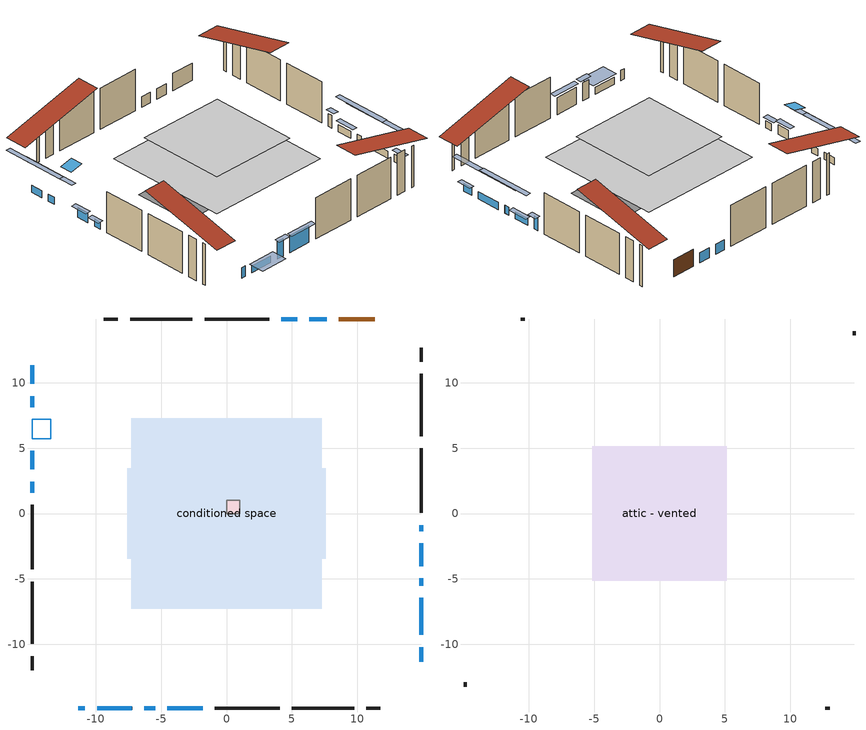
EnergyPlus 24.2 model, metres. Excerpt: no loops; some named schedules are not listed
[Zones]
conditioned space
 floor outside (Floor1 construction): -0.89,-0.89 -0.89,0.89 0.89,0.89 0.89,-0.89 z0
 floor adiabatic (AdiabaticFloorConstruction): -7.3,-7.3 -7.3,7.3 7.3,7.3 7.3,-7.3 z2.44
 floor foundation (Slab1 construction): -7.58,-3.47 -7.58,3.47 7.58,3.47 7.58,-3.47 z0
 wall outside (AdiabaticWallConstruction 1): 11.33,14.88 8.58,14.88 z0:2.03
 wall outside (AdiabaticWallConstruction): 14.88,-11.33 14.88,-10.22 / 14.88,-5.51 14.88,-4.95 z0:0.92; -11.33,-14.88 -10.82,-14.88 / 7.66,14.88 6.32,14.88 / 5.39,14.88 4.2,14.88 z0:1.22; 14.88,-9.29 14.88,-6.44 / -9.9,-14.88 -7.23,-14.88 / -14.88,11.33 -14.88,9.91 / -14.88,8.98 -14.88,8.14 / 14.88,-4.03 14.88,-2.27 / -14.88,2.44 -14.88,1.6 z0:0.84; 14.88,-1.35 14.88,-0.89 z0:1.53; -6.3,-14.88 -5.46,-14.88 z0:2.13; -4.53,-14.88 -1.81,-14.88 z0:2.03; -14.88,4.79 -14.88,3.37 z0:1.14
 wall outside (Wall1 construction): 3.28,14.88 -1.68,14.88 / -0.88,-14.88 4.07,-14.88 / -14.88,0.67 -14.88,-4.28 / 14.88,0.04 14.88,4.99 z0:4.88
 wall outside (Wall2 construction): -2.61,14.88 -7.38,14.88 / 5,-14.88 9.77,-14.88 / -14.88,-5.21 -14.88,-9.98 / 14.88,5.92 14.88,10.69 z0:4.88
 wall outside (Wall3 construction): -8.3,14.88 -9.37,14.88 / 10.7,-14.88 11.76,-14.88 / -14.88,-10.91 -14.88,-11.98 / 14.88,11.62 14.88,12.69 z0:4.88
 window (WindowConstruction): 14.88,-11.33 14.88,-10.22 z0:0.91
 window (WindowConstruction 13): -11.33,-14.88 -10.82,-14.88 z0:1.22
 window (WindowConstruction 14): 7.66,14.88 6.32,14.88 z0:1.22
 window (WindowConstruction 8): 14.88,-9.29 14.88,-6.44 z0:0.84
 window (WindowConstruction 9): 14.88,-5.51 14.88,-4.96 z0:0.91
 window (WindowConstruction 10): -9.9,-14.88 -7.23,-14.88 z0:0.84
 window (WindowConstruction 11): -14.88,11.33 -14.88,9.91 z0:0.84
 window (WindowConstruction 12): -14.88,8.98 -14.88,8.14 z0:0.84
 window (WindowConstruction 1): 14.88,-4.03 14.88,-2.27 z0:0.84
 window (WindowConstruction 2): 14.88,-1.35 14.88,-0.89 z0:1.52
 window (WindowConstruction 3): 5.39,14.88 4.21,14.88 z0:1.22
 window (WindowConstruction 4): -6.3,-14.88 -5.46,-14.88 z0:2.13
 window (WindowConstruction 5): -4.53,-14.88 -1.81,-14.88 z0:2.03
 window (WindowConstruction 6): -14.88,4.79 -14.88,3.37 z0:1.14
 window (WindowConstruction 7): -14.88,2.44 -14.88,1.6 z0:0.84
 door (Door): 11.33,14.88 8.58,14.88 z0:2.03
 ceiling adiabatic (AdiabaticFloorConstruction): 7.3,-7.3 7.3,7.3 -7.3,7.3 -7.3,-7.3 z2.44
 roof outside (AdiabaticRoofConstruction): -14.88,5.72,4.88 -13.43,5.72,5.24 -13.43,7.21,5.24 -14.88,7.21,4.88
 skylight (SkylightConstruction): -14.88,5.72,4.88 -13.43,5.72,5.24 -13.43,7.21,5.24 -14.88,7.21,4.88
furnace airloop ret air zone
 floor adiabatic (AdiabaticConst): 0,0 0,1 1,1 1,0 z0
 wall adiabatic (AdiabaticConst): 0,1 0,0 1,0 1,1 0,1 z0:1
 ceiling adiabatic (AdiabaticConst): 1,0 1,1 0,1 0,0 z1
attic - vented
 floor to conditioned space (Floor2 construction Reversed): -5.15,-5.15 -5.15,5.15 5.15,5.15 5.15,-5.15 z4.88
 wall outside (Wall4 construction): -10.3,14.88 -10.63,14.88 / 12.69,-14.88 13.02,-14.88 / -14.88,-12.9 -14.88,-13.23 / 14.88,13.62 14.88,13.95 z0:4.88
 roof outside (Roof1 construction): 12.26,14.88,4.88 12.26,4.73,7.41 14.88,4.73,7.41 14.88,14.88,4.88; -12.26,-14.88,4.88 -12.26,-4.73,7.41 -14.88,-4.73,7.41 -14.88,-14.88,4.88; -14.88,12.26,4.88 -4.73,12.26,7.41 -4.73,14.88,7.41 -14.88,14.88,4.88; 14.88,-12.26,4.88 4.73,-12.26,7.41 4.73,-14.88,7.41 14.88,-14.88,4.88
shading: 14.88,-9.92 14.88,-11.63 15.49,-11.63 15.49,-9.92 z1.21; 14.88,-3.39 14.88,-12.34 15.49,-12.34 15.49,-3.39 z3.89; 14.88,-1.9 14.88,-8.56 15.49,-8.56 15.49,-1.9 z3.97; -6.93,-14.88 -10.19,-14.88 -10.19,-16.71 -6.93,-16.71 z1.14; -14.88,6.86 -14.88,14.38 -15.49,14.38 -15.49,6.86 z3.89; -14.88,5.09 -14.88,12.03 -15.49,12.03 -15.49,5.09 z3.89; 14.88,-1.98 14.88,-4.33 15.49,-4.33 15.49,-1.98 z1.14; 14.88,-0.59 14.88,-1.64 15.49,-1.64 15.49,-0.59 z1.82; -5.16,-14.88 -6.6,-14.88 -6.6,-15.49 -5.16,-15.49 z2.43; -1.52,-14.88 -4.83,-14.88 -4.83,-15.49 -1.52,-15.49 z2.33; -14.88,3.07 -14.88,5.09 -15.49,5.09 -15.49,3.07 z1.44; -14.88,1.3 -14.88,2.74 -15.49,2.74 -15.49,1.3 z1.14
[Building]
Building 1: Terrain=Suburbs
[Site:Location]
Vancouver Intl AP_BC: Latitude {deg}=49.19; Longitude {deg}=-123.18; Time Zone {hr}=-8; Elevation {m}=4; Keep Site Location Information=Yes
[Site:GroundTemperature:Shallow]
8.06451, 6.96315, 6.87495, 7.3976, 9.49575, 11.5841, 13.3946, 14.5416, 14.639, 13.7062, 11.9418, 9.91751
[Site:WaterMainsTemperature]
Calculation Method=Schedule; Temperature Schedule=mains temperature schedule
[Material] Roughness=Rough; Thermal Absorptance=0.9
Name | Thickness {m} | Conductivity {W/m-K} | Density {kg/m3} | Specific Heat {J/kg-K} | Solar Absorptance | Visible Absorptance
asphalt or fiberglass shingles | 0.00635 | 0.162714 | 1121.4 | 1465.45 | 0.4 | 0.4
asphalt or fiberglass shingles 1 | 0.00635 | 0.162714 | 1121.4 | 1465.45 | 0.7 | 0.7
ceiling loosefill ins | 0.254 | 0.0480833 | 16.02 | 1046.75 | 0.7 | 0.7
ceiling stud and cavity | 0.1397 | 0.164599 | 65.682 | 1177.47 | 0.7 | 0.7
concrete 4.0 in. | 0.1016 | 1.803125 | 2242.8 | 837.4 | 0.7 | 0.7
door material | 0.04445 | 0.0451087 | 512.64 | 1214.23 | 0.7 | 0.7
floor covering | 0.0127 | 0.0433444 | 54.468 | 1339.84 | 0.6 | 0.6
floor rigid ins | 0.051816 | 0.029427 | 32.04 | 1214.23 | 0.7 | 0.7
floor rigid ins 1; roof rigid ins; wall rigid ins | 0.512978 | 0.029427 | 32.04 | 1214.23 | 0.7 | 0.7
floor stud and cavity | 0.1397 | 0.477371 | 92.3553 | 1139.71 | 0.7 | 0.7
floor stud and cavity 1 | 0.1397 | 1.75129 | 37.0049 | 1207.88 | 0.7 | 0.7
furniture material conditioned space 1 | 0.1524 | 0.115458 | 640.8 | 1214.23 | 0.6 | 0.6
gypsum board | 0.0127 | 0.160291 | 801 | 837.4 | 0.6 | 0.6
interior vertical ins | 0.025908 | 0.029427 | 32.04 | 1214.23 | 0.7 | 0.7
osb sheathing 0.5 in. | 0.0127 | 0.115458 | 512.64 | 1214.23 | 0.7 | 0.7
osb sheathing 0.75 in. | 0.01905 | 0.115458 | 512.64 | 1214.23 | 0.7 | 0.7
roof stud and cavity | 0.18415 | 1.78684 | 37.0049 | 1207.88 | 0.6 | 0.6
slab rigid ins | 0.00353385 | 0.029427 | 32.04 | 1214.23 | 0.7 | 0.7
wall stud and cavity | 0.1397 | 0.100683 | 139.0536 | 1170.24 | 0.7 | 0.7
wall stud and cavity 1 | 0.1397 | 0.100049 | 139.0536 | 1170.24 | 0.7 | 0.7
wall stud and cavity 2 | 0.1397 | 0.114817 | 139.0536 | 1170.24 | 0.7 | 0.7
wall stud and cavity 3 | 0.0889 | 6.9971 | 50.32683 | 1063.81 | 0.6 | 0.6
wall stud and cavity 4 | 0.0889 | 0.380278 | 52.3479 | 1209.89 | 0.7 | 0.7
wall stud and cavity 5 | 0.0889 | 0.391764 | 83.0341 | 1211.67 | 0.7 | 0.7
wood siding | 0.0254 | 0.102417 | 544.68 | 1172.36 | 0.4 | 0.4
wood siding 1 | 0.00254 | 0.102417 | 544.68 | 1172.36 | 0.4 | 0.4
wood siding 2; wood siding 3 | 0.0254 | 0.102417 | 544.68 | 1172.36 | 0.7 | 0.7
[Material:NoMass]
Adiabatic: Roughness=Rough; Thermal Resistance {m2-K/W}=176.1; Thermal Absorptance=0.9; Solar Absorptance=0.7; Visible Absorptance=0.7
[WindowMaterial:SimpleGlazingSystem]
Name | U-Factor {W/m2-K} | Solar Heat Gain Coefficient
SkylightMaterial | 1.49151 | 0.2328
WindowMaterial | 3.04227 | 0.45
WindowMaterial 1 | 2.975272 | 0.57
WindowMaterial 10 | 3.01842 | 0.54
WindowMaterial 11 | 4.78201 | 0.61
WindowMaterial 12 | 3.64584 | 0.7
WindowMaterial 2 | 2.99458 | 0.6
WindowMaterial 3 | 2.97584 | 0.56
WindowMaterial 4 | 2.96448 | 0.58
WindowMaterial 5 | 2.946882 | 0.62
WindowMaterial 6 | 3.03943 | 0.52
WindowMaterial 7 | 3.12801 | 0.41
WindowMaterial 8 | 3.06271 | 0.48
WindowMaterial 9 | 3.13653 | 0.36
[Construction]
AdiabaticConst: Adiabatic
AdiabaticFloorConstruction: floor stud and cavity 1, floor rigid ins 1, osb sheathing 0.75 in., floor covering
AdiabaticRoofConstruction: asphalt or fiberglass shingles 1, roof rigid ins, osb sheathing 0.75 in., roof stud and cavity
AdiabaticWallConstruction: wood siding 2, wall rigid ins, wall stud and cavity 4, gypsum board
AdiabaticWallConstruction 1: wood siding 3, wall rigid ins, wall stud and cavity 4, gypsum board
Door: door material
Floor1 construction: floor stud and cavity, floor rigid ins, osb sheathing 0.75 in., floor covering
Floor2 construction Reversed: gypsum board, ceiling stud and cavity, ceiling loosefill ins
furniture construction conditioned space 1: furniture material conditioned space 1
PartitionWallConstruction: gypsum board, wall stud and cavity 5, gypsum board
Roof1 construction: asphalt or fiberglass shingles
SkylightConstruction: SkylightMaterial
Slab1 construction: slab rigid ins, concrete 4.0 in.
Wall1 construction: wood siding, osb sheathing 0.5 in., wall stud and cavity, gypsum board
Wall2 construction: wood siding, osb sheathing 0.5 in., wall stud and cavity 1, gypsum board
Wall3 construction: wood siding, osb sheathing 0.5 in., wall stud and cavity 2, gypsum board
Wall4 construction: wood siding 1, wall stud and cavity 3
WindowConstruction: WindowMaterial
WindowConstruction 1: WindowMaterial 1
WindowConstruction 10: WindowMaterial 10
WindowConstruction 11; WindowConstruction 8: WindowMaterial 8
WindowConstruction 12; WindowConstruction 7: WindowMaterial 7
WindowConstruction 13: WindowMaterial 11
WindowConstruction 14: WindowMaterial 12
WindowConstruction 2: WindowMaterial 2
WindowConstruction 3: WindowMaterial 3
WindowConstruction 4: WindowMaterial 4
WindowConstruction 5: WindowMaterial 5
WindowConstruction 6: WindowMaterial 6
WindowConstruction 9: WindowMaterial 9
[Zone] Multiplier=1
Name | Volume {m3} | Part of Total Floor Area
attic - vented | 45.5456 | Yes
conditioned space | 553.1 | Yes
furnace airloop ret air zone | 1 | No
[Space]
Name | Zone | Volume {m3} | Space Type
attic - vented 1 | attic - vented | 45.5456
conditioned space 1 | conditioned space | 553.1
furnace airloop ret air space | furnace airloop ret air zone |  | Plenum Space Type
[OtherEquipment] Design Level Calculation Method=EquipmentLevel
Name | Fuel Type | Zone or ZoneList or Space or SpaceList | Schedule | Design Level {W} | Fraction Latent | Fraction Radiant | Fraction Lost
furnace airloop_0 RetCondToDZ; furnace airloop_0 SupCondToDZ; furnace airloop_0 SupSensLkToDZ | None | attic - vented 1 | Always On Discrete | 0 | 0 | 0 | 0
furnace airloop_0 SupLatLkToDZ | None | attic - vented 1 | Always On Discrete | 0 | 1 | 0 | 0
clothes dryer 1 | Electricity | conditioned space 1 | clothes dryer schedule | 0 | 0.015 | 0.081 | 0.85
cooking range 1 | Electricity | conditioned space 1 | cooking range schedule | 0 | 0.08 | 0.432 | 0.2
furnace airloop_0 SupCondToLv; furnace airloop_0 SupSensLkToCond; mech vent house fan sensible load | None | conditioned space 1 | Always On Discrete | 0 | 0 | 0 | 0
furnace airloop_0 SupLatLkToCond; mech vent house fan latent load | None | conditioned space 1 | Always On Discrete | 0 | 1 | 0 | 0
general water use latent | None | conditioned space 1 | general water use schedule | 62.594 | 1 | 0 | 0
general water use sensible | None | conditioned space 1 | general water use schedule | -61.6891 | 0 | 0.6 | 0
water heater energy adjustment1 | Electricity | conditioned space 1 | Always On Discrete | 0.01 | 0 | 0 | 1
furnace airloop_0 RetCondToRP; furnace airloop_0 RetSensLkToRP | None | furnace airloop ret air space | Always On Discrete | 0 | 0 | 0 | 0
furnace airloop_0 RetLatLkToRP | None | furnace airloop ret air space | Always On Discrete | 0 | 1 | 0 | 0
[ZoneInfiltration:DesignFlowRate] Schedule=Always On Discrete; Design Flow Rate Calculation Method=Flow/Zone; Design Flow Rate {m3/s}=0
Name | Zone or ZoneList or Space or SpaceList
attic_vented 1 duct leakage imbalance infil flow | attic - vented 1
infil flow; natural vent flow; whole house fan flow | conditioned space 1
[ZoneInfiltration:EffectiveLeakageArea]
infil attic - vented 1: Zone or Space=attic - vented 1; Schedule=Always On Discrete; Effective Air Leakage Area {cm2}=4388.29; Stack Coefficient=0.000515514; Wind Coefficient=1.53405e-05
[ZoneMixing] Schedule=Always On Continuous; Design Flow Rate Calculation Method=Flow/Zone; Design Flow Rate {m3/s}=0
Name | Zone or Space | Source Zone or Space
furnace airloop_0 ZoneMixCondToDZ mix; whole house fan mix | attic - vented | conditioned space
furnace airloop_0 ZoneMixDZToCond mix | conditioned space | attic - vented
[SurfaceProperty:ExposedFoundationPerimeter]
Slab1: Exposed Perimeter Calculation Method=TotalExposedPerimeter; Total Exposed Perimeter {m}=44.196
[InternalMass] Zone or ZoneList=conditioned space; Space or SpaceList=conditioned space 1
Name | Construction | Surface Area {m2}
furniture mass conditioned space 1 | furniture construction conditioned space 1 | 128.672
partition wall mass | PartitionWallConstruction | 321.68
[Lights]
interior lighting: Zone or ZoneList or Space or SpaceList=conditioned space 1; Schedule=interior lighting schedule; Design Level Calculation Method=LightingLevel; Lighting Level {W}=343.2; Return Air Fraction=0; Fraction Radiant=0.6; Fraction Visible=0.2; Fraction Replaceable=1
[People]
occupants: Zone or ZoneList or Space or SpaceList=conditioned space 1; Number of People Schedule=occupants schedule; Number of People Calculation Method=People; Number of People=3; Fraction Radiant=0.314171; Sensible Heat Fraction=0.56303; Activity Level Schedule=occupants activity schedule; Carbon Dioxide Generation Rate {m3/s-W}=0; Enable ASHRAE 55 Comfort Warnings=No; Mean Radiant Temperature Calculation Type=EnclosureAveraged
[ElectricEquipment] Zone or ZoneList or Space or SpaceList=conditioned space 1; Design Level Calculation Method=EquipmentLevel
Name | Schedule | Design Level {W} | Fraction Latent | Fraction Radiant | Fraction Lost
clothes dryer | clothes dryer schedule | 140.772 | 0.015 | 0.081 | 0.85
clothes washer | clothes washer schedule | 32.1985 | 0.03 | 0.162 | 0.7
cooking range | cooking range schedule | 215.147 | 0.08 | 0.432 | 0.2
dishwasher | dishwasher schedule | 66.8632 | 0.3 | 0.18 | 0.4
fridge | fridge schedule | 72.9452 | 0 | 0.6 | 0
mech vent house fan | mech vent house fan schedule | 0 | 0 | 0 | 1
mech vent house fan cfis | mech vent house fan cfis schedule | 0 | 0 | 0 | 0
misc plug loads | misc plug loads schedule | 494.7 | 0.045 | 0.513 | 0.1
whole house fan | Always On Discrete | 0 | 0 | 0 | 1
[SpaceList]
Plenum Space Type: furnace airloop ret air space
[AvailabilityManager:Scheduled]
furnace airloop Availability Manager: Schedule=Always On Discrete
[AirLoopHVAC:ReturnPlenum]
Air Loop HVAC Return Plenum 1: Zone=furnace airloop ret air zone
[Foundation:Kiva]
Foundation Kiva 1: Initial Indoor Air Temperature {C}=18; Interior Vertical Insulation Material=interior vertical ins; Interior Vertical Insulation Depth {m}=0.1016; Wall Height Above Grade {m}=0.1016; Wall Depth Below Slab {m}=0.2032
[Foundation:Kiva:Settings]
Soil Conductivity {W/m-K}=0.849921; Soil Density {kg/m3}=1842.3; Soil Specific Heat {J/kg-K}=418.7; Ground Solar Absorptivity=0.9; Ground Thermal Absorptivity=0.9; Ground Surface Roughness {m}=0.03; Far-Field Width {m}=40; Deep-Ground Boundary Condition=ZeroFlux; Deep-Ground Depth {m}=40; Minimum Cell Dimension {m}=0.2; Maximum Cell Growth Coefficient=3; Simulation Timestep=Timestep
[Exterior:Lights]
exterior lighting: Schedule=exterior lighting schedule; Design Level {W}=75.6
[EnergyManagementSystem:GlobalVariable]
furnace_airloop_0_DuctImbalLkExhFanEquivCond
furnace_airloop_0_DuctImbalLkExhFanEquivDZ
furnace_airloop_0_DuctImbalLkSupFanEquivCond
furnace_airloop_0_DuctImbalLkSupFanEquivDZ
furnace_airloop_0_DZ_T
furnace_airloop_0_DZ_W
furnace_airloop_0_RetCondToDZ
furnace_airloop_0_RetCondToRP
furnace_airloop_0_RetLatLkToRP
furnace_airloop_0_RetSensLkToRP
furnace_airloop_0_SupCondToDZ
furnace_airloop_0_SupCondToLv
furnace_airloop_0_SupLatLkToCond
furnace_airloop_0_SupLatLkToDZ
furnace_airloop_0_SupSensLkToCond
furnace_airloop_0_SupSensLkToDZ
furnace_airloop_0_ZoneMixCondToDZ
furnace_airloop_0_ZoneMixDZToCond
furnace_airloop_AH_MFR
furnace_airloop_AH_Tout
furnace_airloop_AH_VFR
furnace_airloop_AH_Wout
furnace_airloop_Fan_RTF
furnace_airloop_RA_T
furnace_airloop_Ra_W
infil_program_Qfan
infil_program_Qinf
natural_vent_program_Qnv
natural_vent_program_Qwhf
[EnergyManagementSystem:Sensor]
Name | Output:Variable or Output:Meter Index Key | Output:Variable or Output:Meter
airflow_gain | infil flow | Infiltration Sensible Heat Gain Energy
airflow_gain_1 | natural vent flow | Infiltration Sensible Heat Gain Energy
airflow_gain_2 | whole house fan flow | Infiltration Sensible Heat Gain Energy
airflow_loss | infil flow | Infiltration Sensible Heat Loss Energy
airflow_loss_1 | natural vent flow | Infiltration Sensible Heat Loss Energy
airflow_loss_2 | whole house fan flow | Infiltration Sensible Heat Loss Energy
clg_load_cond |  | Cooling:EnergyTransfer:Zone:CONDITIONED SPACE
clg_load_duct |  | Cooling:EnergyTransfer:Zone:FURNACE AIRLOOP RET AIR ZONE
clg_sp_s; clg_sp_s_1 | cooling setpoint | Schedule Value
clothes_dryer_exhaust_0_sch_s | clothes dryer exhaust 0 schedule | Schedule Value
cool_season | cooling season schedule | Schedule Value
ducts_conv | furnace airloop_0 RetCondToRP | Other Equipment Convective Heating Energy
ducts_conv_1 | furnace airloop_0 RetLatLkToRP | Other Equipment Convective Heating Energy
ducts_conv_2 | furnace airloop_0 RetSensLkToRP | Other Equipment Convective Heating Energy
ducts_conv_3 | furnace airloop_0 SupCondToLv | Other Equipment Convective Heating Energy
ducts_conv_4 | furnace airloop_0 SupLatLkToCond | Other Equipment Convective Heating Energy
ducts_conv_5 | furnace airloop_0 SupSensLkToCond | Other Equipment Convective Heating Energy
ducts_rad | furnace airloop_0 RetCondToRP | Other Equipment Radiant Heating Energy
ducts_rad_1 | furnace airloop_0 RetLatLkToRP | Other Equipment Radiant Heating Energy
ducts_rad_2 | furnace airloop_0 RetSensLkToRP | Other Equipment Radiant Heating Energy
ducts_rad_3 | furnace airloop_0 SupCondToLv | Other Equipment Radiant Heating Energy
ducts_rad_4 | furnace airloop_0 SupLatLkToCond | Other Equipment Radiant Heating Energy
ducts_rad_5 | furnace airloop_0 SupSensLkToCond | Other Equipment Radiant Heating Energy
furnace_airloop_0_DZ_T_s | attic - vented | Zone Air Temperature
furnace_airloop_0_DZ_W_s | attic - vented | Zone Mean Air Humidity Ratio
furnace_airloop_AH_MFR_s | Node 5 | System Node Mass Flow Rate
furnace_airloop_AH_Tout_s | Node 5 | System Node Temperature
furnace_airloop_AH_VFR_s | Node 5 | System Node Current Density Volume Flow Rate
furnace_airloop_AH_Wout_s | Node 5 | System Node Humidity Ratio
furnace_airloop_RA_T_s | Node 8 | System Node Temperature
furnace_airloop_Ra_W_s | Node 8 | System Node Humidity Ratio
htg_load_cond |  | Heating:EnergyTransfer:Zone:CONDITIONED SPACE
htg_load_duct |  | Heating:EnergyTransfer:Zone:FURNACE AIRLOOP RET AIR ZONE
htg_sp_s; htg_sp_s_1 | heating setpoint | Schedule Value
ig_ee_conv | clothes dryer | Electric Equipment Convective Heating Energy
ig_ee_conv_2 | cooking range | Electric Equipment Convective Heating Energy
ig_ee_conv_4 | fridge | Electric Equipment Convective Heating Energy
ig_ee_conv_5 | misc plug loads | Electric Equipment Convective Heating Energy
ig_ee_conv_6 | whole house fan | Electric Equipment Convective Heating Energy
ig_ee_rad | clothes dryer | Electric Equipment Radiant Heating Energy
ig_ee_rad_2 | cooking range | Electric Equipment Radiant Heating Energy
ig_ee_rad_4 | fridge | Electric Equipment Radiant Heating Energy
ig_ee_rad_5 | misc plug loads | Electric Equipment Radiant Heating Energy
ig_ee_rad_6 | whole house fan | Electric Equipment Radiant Heating Energy
ig_lgt_conv | interior lighting | Lights Convective Heating Energy
ig_lgt_rad | interior lighting | Lights Radiant Heating Energy
ig_lgt_vis | interior lighting | Lights Visible Radiation Heating Energy
ig_oe_conv | clothes dryer 1 | Other Equipment Convective Heating Energy
ig_oe_conv_1 | cooking range 1 | Other Equipment Convective Heating Energy
ig_oe_conv_2 | general water use latent | Other Equipment Convective Heating Energy
ig_oe_conv_3 | general water use sensible | Other Equipment Convective Heating Energy
ig_oe_conv_4 | water heater energy adjustment1 | Other Equipment Convective Heating Energy
ig_oe_rad | clothes dryer 1 | Other Equipment Radiant Heating Energy
ig_oe_rad_1 | cooking range 1 | Other Equipment Radiant Heating Energy
ig_oe_rad_2 | general water use latent | Other Equipment Radiant Heating Energy
ig_oe_rad_3 | general water use sensible | Other Equipment Radiant Heating Energy
ig_oe_rad_4 | water heater energy adjustment1 | Other Equipment Radiant Heating Energy
ig_ppl_conv | occupants | People Convective Heating Energy
ig_ppl_rad | occupants | People Radiant Heating Energy
im_conv | furniture mass conditioned space 1 | Surface Inside Face Convection Heat Gain Energy
im_conv_1 | partition wall mass | Surface Inside Face Convection Heat Gain Energy
im_ig | furniture mass conditioned space 1 | Surface Inside Face Internal Gains Radiation Heat Gain Energy
im_ig_1 | partition wall mass | Surface Inside Face Internal Gains Radiation Heat Gain Energy
im_lgt | furniture mass conditioned space 1 | Surface Inside Face Lights Radiation Heat Gain Energy
im_lgt_1 | partition wall mass | Surface Inside Face Lights Radiation Heat Gain Energy
im_sol | furniture mass conditioned space 1 | Surface Inside Face Solar Radiation Heat Gain Energy
im_sol_1 | partition wall mass | Surface Inside Face Solar Radiation Heat Gain Energy
im_surf | furniture mass conditioned space 1 | Surface Inside Face Net Surface Thermal Radiation Heat Gain Energy
im_surf_1 | partition wall mass | Surface Inside Face Net Surface Thermal Radiation Heat Gain Energy
mv_conv | mech vent house fan | Electric Equipment Convective Heating Energy
mv_conv_1 | mech vent house fan cfis | Electric Equipment Convective Heating Energy
mv_conv_2 | mech vent house fan latent load | Other Equipment Convective Heating Energy
mv_conv_3 | mech vent house fan sensible load | Other Equipment Convective Heating Energy
mv_rad | mech vent house fan | Electric Equipment Radiant Heating Energy
mv_rad_1 | mech vent house fan cfis | Electric Equipment Radiant Heating Energy
mv_rad_2 | mech vent house fan latent load | Other Equipment Radiant Heating Energy
mv_rad_3 | mech vent house fan sensible load | Other Equipment Radiant Heating Energy
natural_vent_s | natural vent schedule | Schedule Value
out_pb_s |  | Site Outdoor Air Barometric Pressure
out_wt_s |  | Site Outdoor Air Humidity Ratio
site_vw_s |  | Site Wind Speed
ss_back_out | Window1 | Surface Window Shortwave from Zone Back Out Window Heat Transfer Rate
ss_back_out_1 | Window10 | Surface Window Shortwave from Zone Back Out Window Heat Transfer Rate
ss_back_out_10 | Window4 | Surface Window Shortwave from Zone Back Out Window Heat Transfer Rate
ss_back_out_11 | Window5 | Surface Window Shortwave from Zone Back Out Window Heat Transfer Rate
ss_back_out_12 | Window6 | Surface Window Shortwave from Zone Back Out Window Heat Transfer Rate
ss_back_out_13 | Window7 | Surface Window Shortwave from Zone Back Out Window Heat Transfer Rate
ss_back_out_14 | Window8 | Surface Window Shortwave from Zone Back Out Window Heat Transfer Rate
ss_back_out_15 | Window9 | Surface Window Shortwave from Zone Back Out Window Heat Transfer Rate
ss_back_out_2 | Window11 | Surface Window Shortwave from Zone Back Out Window Heat Transfer Rate
ss_back_out_3 | Window12 | Surface Window Shortwave from Zone Back Out Window Heat Transfer Rate
ss_back_out_4 | Window14 | Surface Window Shortwave from Zone Back Out Window Heat Transfer Rate
ss_back_out_5 | Window15 | Surface Window Shortwave from Zone Back Out Window Heat Transfer Rate
ss_back_out_6 | Window16 | Surface Window Shortwave from Zone Back Out Window Heat Transfer Rate
ss_back_out_7 | Window17 | Surface Window Shortwave from Zone Back Out Window Heat Transfer Rate
ss_back_out_8 | Window18 | Surface Window Shortwave from Zone Back Out Window Heat Transfer Rate
ss_back_out_9 | Window3 | Surface Window Shortwave from Zone Back Out Window Heat Transfer Rate
ss_conv | Door1 | Surface Inside Face Convection Heat Gain Energy
ss_conv_1 | Window1 | Surface Inside Face Convection Heat Gain Energy
